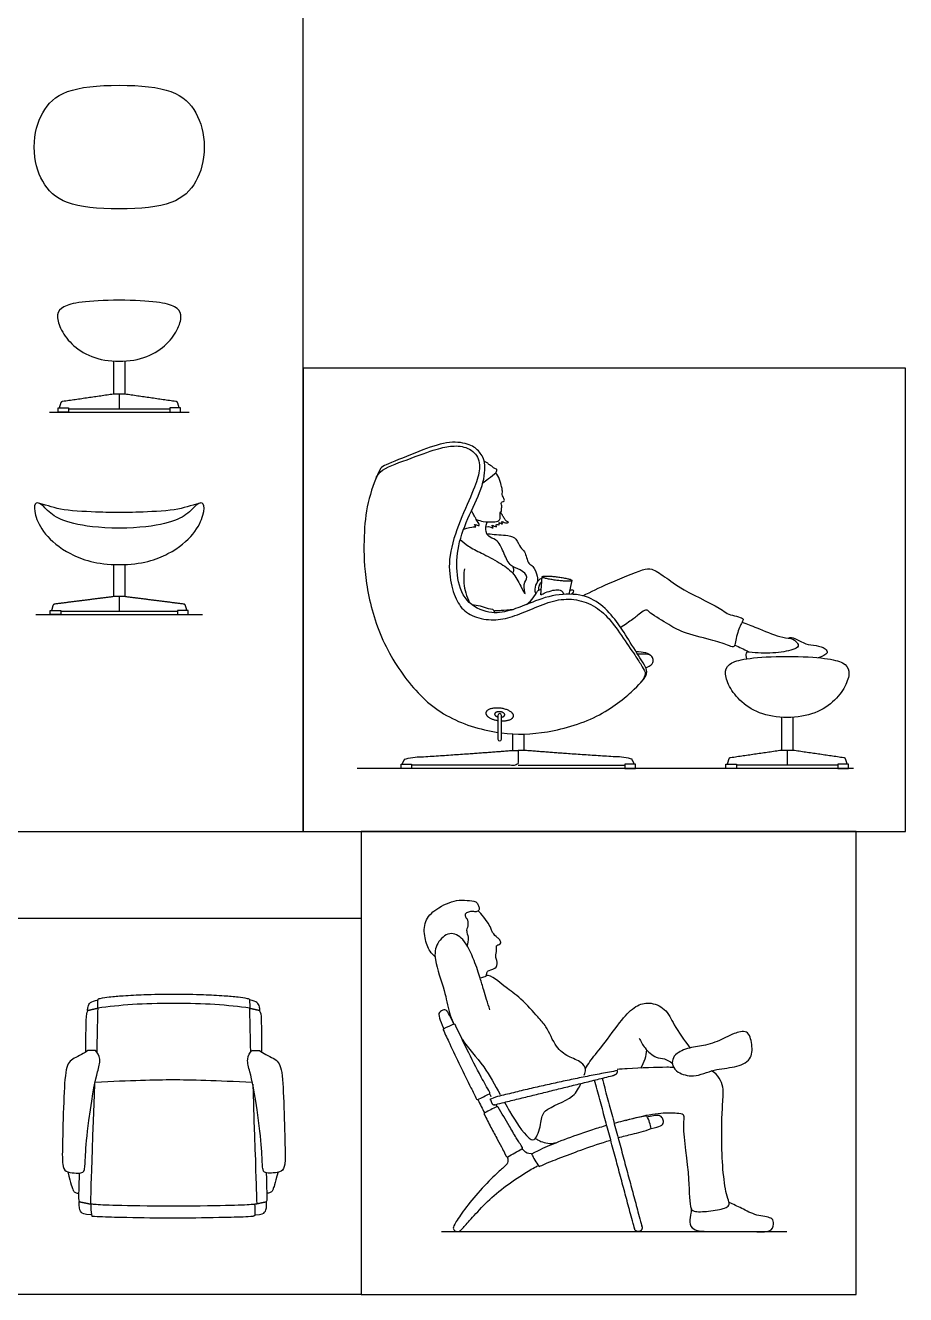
# Model space of a CAD drawing. Header units: millimetres. Extents: x 0.1 to 16.7, y -0.4 to 19.7.
# Drawn here: x 10.728 to 13.623, y 0.088 to 4.264 of the extents above; entities that cross this region are included whole.
import ezdxf

# ---------------------------------------------------------------- set-up
doc = ezdxf.new("R2010")
doc.units = ezdxf.units.MM
for name, color, linetype, true_color in [('AG-DETAIL-DIAGRAM', 7, 'Continuous', 0xccff66), ('AG-DIAGRAM', 7, 'Continuous', 0xfecc66), ('AG-FURNITURE', 7, 'Continuous', 0x66ccff), ('AG-PEOPLE', 7, 'Continuous', 0xfc6666), ('X-VPRT', 6, 'Continuous', 0xff00ff)]:
    doc.layers.add(name, color=color, linetype=linetype, true_color=true_color)

msp = doc.modelspace()

# ---------------------------------------------------------------- linework, layer by layer
at = {"layer": 'AG-DETAIL-DIAGRAM'}
for points, degree in [([(11.2129, 1.0462), (11.1182, 1.0469), (11.0358, 1.0409), (10.9657, 1.0307)], 3), ([(11.2157, 1.0462), (11.2148, 1.0462), (11.2139, 1.0462), (11.2129, 1.0462)], 3), ([(11.2185, 1.0462), (11.2176, 1.0462), (11.2167, 1.0462), (11.2157, 1.0462)], 3), ([(11.4658, 1.0307), (11.3957, 1.0409), (11.3132, 1.0469), (11.2185, 1.0462)], 3), ([(10.9657, 1.0307), (10.964, 0.9586), (10.9624, 0.8864)], 2), ([(11.469, 0.8864), (11.4674, 0.9586), (11.4658, 1.0307)], 2)]:
    msp.add_open_spline(points, degree=degree, dxfattribs=at)
for points, knots in [([(11.2157, 0.379), (11.0392, 0.3805), (10.9834, 0.3823), (10.9554, 0.385), (10.9503, 0.3854), (10.9462, 0.386), (10.943, 0.3865), (10.9428, 0.3968), (10.9433, 0.418), (10.956, 0.7804)], [3.1862403, 3.1862403, 3.1862403, 3.1862403, 3.5542463, 3.5542463, 3.5542463, 3.6205129, 3.6205129, 3.6205129, 3.911522, 3.911522, 3.911522, 3.911522]), ([(11.4755, 0.7804), (11.4881, 0.418), (11.4887, 0.3968), (11.4885, 0.3865), (11.4853, 0.386), (11.4811, 0.3854), (11.4761, 0.385), (11.4481, 0.3823), (11.3923, 0.3805), (11.2157, 0.379)], [2.4609587, 2.4609587, 2.4609587, 2.4609587, 2.7519678, 2.7519678, 2.7519678, 2.8182344, 2.8182344, 2.8182344, 3.1862403, 3.1862403, 3.1862403, 3.1862403])]:
    msp.add_open_spline(points, degree=3, knots=knots, dxfattribs=at)
at = {"layer": 'AG-DIAGRAM'}
for p, q in [((13.4518, 1.8196), (11.8194, 1.8196)), ((12.0961, 0.2956), (13.2319, 0.2956))]:
    msp.add_line(p, q, dxfattribs=at)
for points in [[(10.8069, 2.9915), (11.2661, 2.9915)], [(10.7621, 2.3253), (11.3109, 2.3253)]]:
    msp.add_lwpolyline(points, dxfattribs=at)
at = {"layer": 'AG-FURNITURE'}
for p, q in [((11.0175, 3.1596), (11.0175, 3.0507)), ((11.0554, 3.1596), (11.0554, 3.0507)), ((11.0365, 3.0507), (11.0175, 3.0507)), ((11.0554, 3.0507), (11.0365, 3.0507)), ((11.0365, 3.0507), (11.0365, 3.0018)), ((11.0175, 2.4903), (11.0175, 2.3845)), ((11.0554, 2.4903), (11.0554, 2.3845)), ((11.0365, 2.3845), (11.0175, 2.3845)), ((11.0554, 2.3845), (11.0365, 2.3845)), ((11.0365, 2.3845), (11.0365, 2.3356)), ((10.8098, 2.3392), (10.8445, 2.3392)), ((10.8098, 2.3253), (10.8098, 2.3392)), ((10.8445, 2.3392), (10.8445, 2.3253)), ((11.2285, 2.3392), (11.2285, 2.3253)), ((11.2632, 2.3392), (11.2285, 2.3392)), ((11.2632, 2.3253), (11.2632, 2.3392)), ((10.8445, 2.3253), (10.8098, 2.3253)), ((11.2285, 2.3253), (11.2632, 2.3253)), ((13.2144, 1.9877), (13.2144, 1.8788)), ((13.2522, 1.9877), (13.2522, 1.8788)), ((13.2333, 1.8788), (13.2144, 1.8788)), ((13.2333, 1.8788), (13.2333, 1.8299)), ((13.2522, 1.8788), (13.2333, 1.8788)), ((12.3488, 1.8299), (12.6995, 1.8299))]:
    msp.add_line(p, q, dxfattribs=at)
for points in [[(10.8352, 2.9915), (10.8352, 3.0054), (10.8699, 3.0054), (10.8699, 2.9915)], [(11.2378, 2.9915), (11.2378, 3.0054), (11.2031, 3.0054), (11.2031, 2.9915)], [(11.9633, 1.8196), (11.9633, 1.8334), (11.998, 1.8334), (11.998, 1.8196)], [(12.7342, 1.8196), (12.7342, 1.8334), (12.6995, 1.8334), (12.6995, 1.8196)], [(13.032, 1.8196), (13.032, 1.8334), (13.0667, 1.8334), (13.0667, 1.8196)], [(13.4346, 1.8196), (13.4346, 1.8334), (13.3999, 1.8334), (13.3999, 1.8196)]]:
    msp.add_lwpolyline(points, close=True, dxfattribs=at)
for points in [[(11.2031, 3.0018), (11.0365, 3.0018), (10.8699, 3.0018)], [(11.2285, 2.3356), (11.0365, 2.3356), (10.8445, 2.3356)], [(12.3298, 1.9332), (12.3298, 1.8788)], [(12.3677, 1.9325), (12.3677, 1.8788), (12.3488, 1.8788)], [(13.3999, 1.8299), (13.2333, 1.8299), (13.0667, 1.8299)]]:
    msp.add_lwpolyline(points, dxfattribs=at)
for centre, radius, start, end in [((12.2879, 1.9941), 0.00585, 90, 180), ((12.2879, 1.9941), 0.00585, 0, 90), ((12.2879, 1.9159), 0.00585, 180, 270), ((12.2879, 1.9159), 0.00585, 270, 0), ((12.1048, 0.9606), 0.00293, 113.5901, 203.6807), ((12.1385, 0.9753), 0.00293, 25.7531, 113.5901), ((12.2528, 0.7516), 0.00293, 296.2021, 29.5377), ((12.2144, 0.7327), 0.00293, 206.3797, 296.2021), ((12.2403, 0.6832), 0.00385, 116.9914, 206.9616), ((12.2796, 0.7032), 0.00385, 30.2181, 116.9914), ((12.3123, 0.5456), 0.00385, 201.4865, 299.1593), ((12.359, 0.5716), 0.00385, 299.1593, 35.8705)]:
    msp.add_arc(centre, radius, start, end, dxfattribs=at)
for points, degree, knots in [([(11.0365, 3.6603), (10.9647, 3.6603), (10.8493, 3.6716), (10.7781, 3.745), (10.7571, 3.8174), (10.7571, 3.8635), (10.7571, 3.9097), (10.7781, 3.982), (10.8493, 4.0555), (10.9647, 4.0667), (11.0365, 4.0667)], 3, [4.187295, 4.187295, 4.187295, 4.187295, 4.65255, 5.117805, 5.58306, 5.58306, 5.58306, 6.048315, 6.51357, 6.978825, 6.978825, 6.978825, 6.978825]), ([(11.0365, 4.0667), (11.1082, 4.0667), (11.2236, 4.0555), (11.2949, 3.982), (11.3159, 3.9097), (11.3159, 3.8635), (11.3159, 3.8174), (11.2949, 3.745), (11.2236, 3.6716), (11.1082, 3.6603), (11.0365, 3.6603)], 3, [1.395765, 1.395765, 1.395765, 1.395765, 1.86102, 2.326275, 2.79153, 2.79153, 2.79153, 3.256785, 3.72204, 4.187295, 4.187295, 4.187295, 4.187295]), ([(12.2937, 1.9365), (12.3442, 1.9301), (12.4455, 1.9324), (12.6273, 1.9887), (12.7456, 2.0911), (12.7727, 2.1268), (12.7715, 2.1482), (12.7594, 2.1672), (12.7094, 2.2463), (12.6748, 2.3021), (12.6224, 2.3625), (12.5562, 2.3955), (12.4583, 2.3924), (12.3723, 2.3569), (12.3207, 2.3372), (12.256, 2.3251), (12.1705, 2.3642), (12.1439, 2.4556), (12.1469, 2.55), (12.1873, 2.6554), (12.2372, 2.7524), (12.2424, 2.833), (12.2187, 2.8651), (12.1882, 2.8891), (12.1148, 2.8972), (12.0288, 2.8649), (11.9033, 2.8152), (11.8959, 2.8092), (11.8869, 2.7887), (11.878, 2.7683), (11.8496, 2.6922), (11.8405, 2.5873), (11.8405, 2.4563), (11.8802, 2.2722), (11.9779, 2.1026), (12.1041, 1.9829), (12.2227, 1.9473), (12.282, 1.9381)], 3, [2.344081, 2.344081, 2.344081, 2.344081, 2.645128, 2.975946, 3.306764, 3.637582, 3.9684, 4.299218, 4.630036, 4.960854, 5.291672, 5.62249, 5.953308, 6.284126, 6.614945, 6.945763, 7.276581, 7.607399, 7.938217, 8.269035, 8.599853, 8.930671, 9.261489, 9.592307, 9.923125, 10.253943, 10.584761, 10.91558, 10.91558, 10.91558, 11.246398, 11.577216, 11.908034, 12.238852, 12.56967, 12.900488, 13.231306, 13.231306, 13.231306, 13.231306]), ([(11.9673, 1.8334), (11.9696, 1.8412), (11.9785, 1.8544), (12.1796, 1.8666), (12.3298, 1.8788), (12.3393, 1.8788), (12.3488, 1.8788), (12.3488, 1.8543), (12.3488, 1.8299), (12.1988, 1.8299), (11.998, 1.8299)], 2, [0, 0, 0, 0.083318, 0.083318, 1.072503, 1.072503, 1.134653, 1.134653, 1.295008, 1.295008, 2.279139, 2.279139, 2.279139]), ([(12.7303, 1.8334), (12.728, 1.8412), (12.719, 1.8544), (12.518, 1.8666), (12.3677, 1.8788)], 2, [0, 0, 0, 0.083318, 0.083318, 1.072503, 1.072503, 1.072503]), ([(10.9322, 1.0231), (10.9327, 1.0283), (10.9354, 1.0455), (10.9414, 1.0528), (10.9668, 1.0585)], 3, [3.0172101, 3.0172101, 3.0172101, 3.0172101, 3.148623, 3.6306614, 3.6306614, 3.6306614, 3.6306614]), ([(10.9742, 1.0631), (10.9839, 1.0649), (11.0089, 1.0686), (11.0567, 1.0725), (11.1265, 1.0765), (11.181, 1.077), (11.2157, 1.077)], 3, [-2.3596369, -2.3596369, -2.3596369, -2.3596369, -2.254626, -2.0913666, -1.8508252, -1.5117065, -1.5117065, -1.5117065, -1.5117065]), ([(11.2157, 1.077), (11.2504, 1.077), (11.3049, 1.0765), (11.3748, 1.0725), (11.4225, 1.0686), (11.4476, 1.0649), (11.4573, 1.0631)], 3, [-1.5117065, -1.5117065, -1.5117065, -1.5117065, -1.1725877, -0.9320463, -0.7687869, -0.663776, -0.663776, -0.663776, -0.663776]), ([(11.4993, 1.0231), (11.4988, 1.0283), (11.496, 1.0455), (11.4901, 1.0528), (11.4646, 1.0585)], 3, [3.0172101, 3.0172101, 3.0172101, 3.0172101, 3.148623, 3.6306614, 3.6306614, 3.6306614, 3.6306614]), ([(10.9266, 0.8863), (10.9264, 0.9293), (10.9284, 1.009), (10.929, 1.0154), (10.9344, 1.0238)], 3, [-3.0388461, -3.0388461, -3.0388461, -3.0388461, -2.8060474, -2.5670171, -2.5670171, -2.5670171, -2.5670171]), ([(11.4971, 1.0238), (11.5025, 1.0154), (11.503, 1.009), (11.5051, 0.9293), (11.5048, 0.8863)], 3, [-0.4563958, -0.4563958, -0.4563958, -0.4563958, -0.2173655, 0.0154332, 0.0154332, 0.0154332, 0.0154332]), ([(12.1372, 0.9779), (12.1185, 1.0169), (12.1154, 1.0208), (12.1058, 1.0281), (12.0863, 1.0178), (12.0876, 1.0029), (12.0967, 0.9792), (12.1036, 0.9633)], 3, [3.266108, 3.266108, 3.266108, 3.266108, 3.47249, 3.678871, 3.885253, 4.091634, 4.2727, 4.2727, 4.2727, 4.2727]), ([(12.2554, 0.7531), (12.2458, 0.77), (12.2197, 0.8169), (12.1817, 0.8916), (12.1541, 0.9496), (12.1411, 0.9766)], 3, [2.8011492, 2.8011492, 2.8011492, 2.8011492, 2.9926041, 3.3298673, 3.6249618, 3.6249618, 3.6249618, 3.6249618]), ([(12.1021, 0.9594), (12.1088, 0.9441), (12.1392, 0.8805), (12.1758, 0.8045), (12.2056, 0.7439), (12.2118, 0.7314)], 3, [1.7909938, 1.7909938, 1.7909938, 1.7909938, 1.9558838, 2.4845023, 2.6211639, 2.6211639, 2.6211639, 2.6211639]), ([(10.9332, 0.8916), (10.9416, 0.8916), (10.95, 0.8916), (10.9584, 0.8916), (10.9644, 0.8844), (10.9779, 0.8651), (10.9607, 0.8063), (10.9511, 0.7629), (10.9298, 0.611), (10.9248, 0.5371), (10.9237, 0.4939), (10.9117, 0.4876), (10.8897, 0.4883), (10.8582, 0.4913), (10.8491, 0.5127), (10.8491, 0.5632), (10.8536, 0.7301), (10.8596, 0.8428), (10.882, 0.8659), (10.9231, 0.8816), (10.9332, 0.8916)], 3, [2.238763, 2.238763, 2.238763, 2.238763, 2.321533, 2.321533, 2.321533, 2.525145, 2.728757, 3.135981, 3.135981, 3.339505, 3.543029, 3.746553, 3.950077, 4.153601, 4.357124, 4.560648, 4.764172, 4.967696, 5.17122, 5.374744, 5.374744, 5.374744, 5.374744]), ([(11.4983, 0.8916), (11.4899, 0.8916), (11.4815, 0.8916), (11.473, 0.8916), (11.4671, 0.8844), (11.4535, 0.8651), (11.4708, 0.8063), (11.4804, 0.7629), (11.5017, 0.611), (11.5067, 0.5371), (11.5077, 0.4939), (11.5197, 0.4876), (11.5417, 0.4883), (11.5732, 0.4913), (11.5824, 0.5127), (11.5824, 0.5632), (11.5778, 0.7301), (11.5718, 0.8428), (11.5495, 0.8659), (11.5083, 0.8816), (11.4983, 0.8916)], 3, [2.238763, 2.238763, 2.238763, 2.238763, 2.321533, 2.321533, 2.321533, 2.525145, 2.728757, 3.135981, 3.135981, 3.339505, 3.543029, 3.746553, 3.950077, 4.153601, 4.357124, 4.560648, 4.764172, 4.967696, 5.17122, 5.374744, 5.374744, 5.374744, 5.374744]), ([(11.4744, 0.7863), (11.357, 0.7919), (11.2699, 0.7947), (11.2129, 0.7947), (11.1569, 0.7947), (11.0716, 0.792), (10.9571, 0.7866)], 3, [0.73467, 0.73467, 0.73467, 0.73467, 1.59312, 1.59312, 1.59312, 2.437906, 2.437906, 2.437906, 2.437906]), ([(12.2369, 0.6814), (12.2442, 0.6671), (12.2586, 0.6392), (12.2788, 0.6012), (12.295, 0.572), (12.3034, 0.556), (12.3087, 0.5442)], 3, [0.8212965, 0.8212965, 0.8212965, 0.8212965, 0.9867836, 1.143898, 1.2629335, 1.329641, 1.329641, 1.329641, 1.329641]), ([(12.3621, 0.5739), (12.3529, 0.5872), (12.3395, 0.6087), (12.3147, 0.651), (12.2949, 0.6846), (12.283, 0.7051)], 3, [1.5630954, 1.5630954, 1.5630954, 1.5630954, 1.6654386, 1.8226614, 2.0660894, 2.0660894, 2.0660894, 2.0660894]), ([(12.6772, 0.6041), (12.6936, 0.6089), (12.7276, 0.618), (12.7622, 0.6247), (12.7861, 0.6346), (12.7829, 0.6476), (12.7797, 0.6607), (12.7715, 0.6769), (12.7699, 0.6766), (12.7528, 0.673), (12.7169, 0.6653), (12.683, 0.6567), (12.6645, 0.6516)], 3, [2.4142621, 2.4142621, 2.4142621, 2.4142621, 2.5819359, 2.7929935, 2.7929935, 2.7929935, 2.9468388, 2.9468388, 2.9468388, 2.9627523, 3.1190686, 3.3077396, 3.3077396, 3.3077396, 3.3077396]), ([(12.7861, 0.6345), (12.7999, 0.6379), (12.8221, 0.6452), (12.8264, 0.6523), (12.8264, 0.6656), (12.817, 0.6779), (12.801, 0.6782), (12.7855, 0.6754), (12.7766, 0.6736)], 3, [9.23849, 9.23849, 9.23849, 9.23849, 9.414238, 9.618896, 9.823553, 10.02821, 10.232868, 10.378988, 10.378988, 10.378988, 10.378988]), ([(12.64, 0.6449), (12.6243, 0.6404), (12.591, 0.6305), (12.528, 0.6088), (12.4672, 0.5858), (12.4197, 0.5652), (12.3929, 0.5506), (12.3993, 0.5376), (12.4057, 0.5246), (12.4179, 0.5097), (12.4235, 0.5124), (12.448, 0.5237), (12.4969, 0.5422), (12.5674, 0.5696), (12.6196, 0.5866), (12.6529, 0.5969)], 3, [0.465799, 0.465799, 0.465799, 0.465799, 0.627711, 0.810982, 1.12793, 1.351664, 1.351664, 1.351664, 1.51756, 1.51756, 1.51756, 1.579625, 1.785482, 2.036419, 2.330917, 2.330917, 2.330917, 2.330917]), ([(12.3923, 0.5518), (12.3789, 0.552), (12.3734, 0.5551), (12.3652, 0.565), (12.362, 0.5692)], 3, [2.1770679, 2.1770679, 2.1770679, 2.1770679, 2.4379105, 2.5213726, 2.5213726, 2.5213726, 2.5213726]), ([(12.3126, 0.5417), (12.3154, 0.5327), (12.3157, 0.5217), (12.3042, 0.5095), (12.278, 0.488), (12.2132, 0.4217), (12.165, 0.3607), (12.1359, 0.3142), (12.134, 0.3044), (12.1422, 0.2952), (12.1551, 0.2952), (12.163, 0.3032), (12.1898, 0.3331), (12.2396, 0.3885), (12.2991, 0.4405), (12.3694, 0.4884), (12.398, 0.5048), (12.4121, 0.5117)], 3, [5.318186, 5.318186, 5.318186, 5.318186, 5.52304, 5.727894, 5.932748, 6.137602, 6.342456, 6.54731, 6.752165, 6.957019, 7.161873, 7.366727, 7.571581, 7.776435, 7.981289, 8.186143, 8.343139, 8.343139, 8.343139, 8.343139]), ([(10.8671, 0.492), (10.8783, 0.45), (10.8841, 0.432), (10.8893, 0.4245), (10.8965, 0.4225), (10.9029, 0.4223)], 3, [0, 0, 0, 0, 0.0959842, 0.1919685, 0.2781436, 0.2781436, 0.2781436, 0.2781436]), ([(11.5588, 0.492), (11.5476, 0.45), (11.5417, 0.432), (11.5365, 0.4245), (11.5293, 0.4225), (11.523, 0.4223)], 3, [0, 0, 0, 0, 0.0959842, 0.1919685, 0.2781436, 0.2781436, 0.2781436, 0.2781436]), ([(10.9427, 0.3504), (10.9196, 0.3527), (10.909, 0.359), (10.905, 0.3699), (10.9048, 0.3896), (10.9048, 0.3944)], 3, [0.580278, 0.580278, 0.580278, 0.580278, 1.049541, 1.574312, 1.690497, 1.690497, 1.690497, 1.690497]), ([(10.943, 0.3865), (10.9426, 0.3752), (10.9425, 0.3632), (10.9459, 0.347), (10.9459, 0.347), (10.9576, 0.3459), (10.9963, 0.344), (11.0853, 0.3426), (11.1626, 0.3409), (11.2129, 0.3409), (11.2633, 0.3409), (11.3406, 0.3426), (11.4296, 0.344), (11.4683, 0.3459), (11.4799, 0.347), (11.4831, 0.3504), (11.4834, 0.3632), (11.4833, 0.3752), (11.4829, 0.3865)], 3, [0, 0, 0, 0, 0.135942, 0.135942, 0.135942, 0.136024, 0.251201, 0.516812, 1.012208, 1.012208, 1.012208, 1.507605, 1.773215, 1.888392, 1.905337, 1.905337, 1.905337, 2.024416, 2.024416, 2.024416, 2.024416]), ([(11.4831, 0.3504), (11.5063, 0.3527), (11.5169, 0.359), (11.5209, 0.3699), (11.5211, 0.3896), (11.5211, 0.3944)], 3, [0.580278, 0.580278, 0.580278, 0.580278, 1.049541, 1.574312, 1.690497, 1.690497, 1.690497, 1.690497])]:
    msp.add_open_spline(points, degree=degree, knots=knots, dxfattribs=at)
for points, degree in [([(11.0365, 3.3598), (10.9858, 3.3598), (10.9024, 3.3543), (10.8489, 3.3401), (10.8285, 3.3145), (10.8396, 3.2686), (10.8762, 3.2148), (10.9412, 3.1698), (11.0034, 3.159), (11.0365, 3.159)], 3), ([(11.0365, 3.159), (11.0695, 3.159), (11.1317, 3.1698), (11.1968, 3.2148), (11.2334, 3.2686), (11.2444, 3.3145), (11.224, 3.3401), (11.1706, 3.3543), (11.0872, 3.3598), (11.0365, 3.3598)], 3), ([(11.0175, 3.0507), (10.9339, 3.0385), (10.8504, 3.0264)], 2), ([(11.2226, 3.0264), (11.139, 3.0385), (11.0554, 3.0507)], 2), ([(10.8437, 3.0209), (10.8414, 3.0131), (10.8391, 3.0054)], 2), ([(11.2338, 3.0054), (11.2316, 3.0131), (11.2293, 3.0209)], 2), ([(11.882, 2.777), (11.8955, 2.8032), (11.95, 2.8225), (12.0714, 2.8686), (12.1189, 2.8799), (12.171, 2.8821), (12.2189, 2.8526), (12.2244, 2.7986), (12.2061, 2.7437), (12.1559, 2.6338), (12.1166, 2.5161), (12.1257, 2.4244), (12.1489, 2.3597), (12.1861, 2.3228), (12.2519, 2.3045), (12.314, 2.3122), (12.3776, 2.3365), (12.4483, 2.3684), (12.5152, 2.3808), (12.582, 2.3656), (12.6378, 2.3272), (12.6806, 2.2685), (12.7324, 2.1923), (12.7541, 2.159), (12.7665, 2.1361), (12.7683, 2.1292), (12.755, 2.1054)], 3), ([(11.0365, 2.61), (10.9683, 2.61), (10.8745, 2.6241), (10.8118, 2.6528), (10.7794, 2.6935), (10.7558, 2.6956), (10.7566, 2.6575), (10.7857, 2.5907), (10.8655, 2.5231), (10.9622, 2.4899), (11.0365, 2.4899)], 3), ([(11.0365, 2.6615), (11.0183, 2.6615), (10.9884, 2.6615), (10.8389, 2.6674), (10.8047, 2.6836), (10.7707, 2.6925)], 3), ([(11.0365, 2.4899), (11.1108, 2.4899), (11.2075, 2.5231), (11.2872, 2.5907), (11.3164, 2.6575), (11.3171, 2.6956), (11.2936, 2.6935), (11.2611, 2.6528), (11.1984, 2.6241), (11.1047, 2.61), (11.0365, 2.61)], 3), ([(11.3023, 2.6925), (11.2682, 2.6836), (11.234, 2.6674), (11.0845, 2.6615), (11.0547, 2.6615), (11.0365, 2.6615)], 3), ([(11.0175, 2.3845), (10.9212, 2.3723), (10.825, 2.3602)], 2), ([(11.248, 2.3602), (11.1517, 2.3723), (11.0554, 2.3845)], 2), ([(10.8183, 2.3547), (10.816, 2.3469), (10.8137, 2.3392)], 2), ([(11.2592, 2.3392), (11.257, 2.3469), (11.2547, 2.3547)], 2), ([(12.7362, 2.204), (12.7593, 2.204), (12.7775, 2.2), (12.7883, 2.1874)], 3), ([(12.7686, 2.1506), (12.7854, 2.1574), (12.7934, 2.1676), (12.7934, 2.1818), (12.7834, 2.1946), (12.766, 2.1957), (12.7414, 2.1957)], 3), ([(13.2333, 1.9871), (13.2002, 1.9871), (13.138, 1.9979), (13.073, 2.0428), (13.0364, 2.0967), (13.0254, 2.1426), (13.0458, 2.1682), (13.0992, 2.1824), (13.1826, 2.1879), (13.2333, 2.1879)], 3), ([(13.2333, 2.1879), (13.284, 2.1879), (13.3674, 2.1824), (13.4209, 2.1682), (13.4412, 2.1426), (13.4302, 2.0967), (13.3936, 2.0428), (13.3286, 1.9979), (13.2664, 1.9871), (13.2333, 1.9871)], 3), ([(12.282, 1.9941), (12.282, 1.955), (12.282, 1.9159)], 2), ([(12.2937, 1.9159), (12.2937, 1.955), (12.2937, 1.9941)], 2), ([(13.0405, 1.849), (13.0382, 1.8412), (13.036, 1.8334)], 2), ([(13.2144, 1.8788), (13.1308, 1.8666), (13.0472, 1.8544)], 2), ([(13.4194, 1.8544), (13.3358, 1.8666), (13.2522, 1.8788)], 2), ([(13.4306, 1.8334), (13.4284, 1.8412), (13.4261, 1.849)], 2), ([(10.9657, 1.0307), (10.9658, 1.0507), (10.9666, 1.0602), (10.968, 1.0617), (10.9742, 1.0631)], 3), ([(11.4573, 1.0631), (11.4635, 1.0617), (11.4648, 1.0602), (11.4657, 1.0507), (11.4658, 1.0307)], 3), ([(10.9344, 1.0238), (10.95, 1.0273), (10.9657, 1.0307)], 2), ([(11.4658, 1.0307), (11.4814, 1.0273), (11.4971, 1.0238)], 2), ([(12.1373, 0.978), (12.126, 0.9731), (12.1148, 0.9682), (12.1036, 0.9633)], 3), ([(12.658, 0.8085), (12.6773, 0.8133), (12.675, 0.8253)], 2), ([(12.2157, 0.7301), (12.2285, 0.7364), (12.2413, 0.7427), (12.2541, 0.749)], 3), ([(12.2157, 0.7301), (12.224, 0.7135), (12.2301, 0.7013), (12.2378, 0.6861)], 3), ([(12.2597, 0.7396), (12.258, 0.7426), (12.2562, 0.7457), (12.2543, 0.7491)], 3), ([(12.2786, 0.7069), (12.2774, 0.7089), (12.2763, 0.7109), (12.2745, 0.7139)], 3), ([(12.2779, 0.7066), (12.2648, 0.7), (12.2517, 0.6933), (12.2386, 0.6866)], 3), ([(12.3142, 0.5422), (12.3298, 0.5509), (12.3453, 0.5596), (12.3609, 0.5683)], 3), ([(10.9045, 0.4882), (10.9038, 0.4396), (10.9022, 0.4091), (10.9021, 0.4023), (10.9048, 0.3944)], 3), ([(11.5211, 0.3944), (11.5237, 0.4023), (11.5237, 0.4091), (11.5221, 0.4396), (11.5213, 0.4882)], 3), ([(10.9048, 0.3944), (10.9256, 0.3895), (10.943, 0.3865)], 2), ([(11.4829, 0.3865), (11.5003, 0.3895), (11.5211, 0.3944)], 2)]:
    msp.add_open_spline(points, degree=degree, dxfattribs=at)
for points, weights in [([(10.8504, 3.0264), (10.8451, 3.026), (10.8437, 3.0209)], [1, 0.823215911085, 1]), ([(11.2293, 3.0209), (11.2278, 3.026), (11.2226, 3.0264)], [1, 0.823215911086, 1]), ([(10.825, 2.3602), (10.8197, 2.3598), (10.8183, 2.3547)], [1, 0.823215911085, 1]), ([(11.2547, 2.3547), (11.2532, 2.3598), (11.248, 2.3602)], [1, 0.823215911085, 1]), ([(13.0472, 1.8544), (13.0419, 1.854), (13.0405, 1.849)], [1, 0.823215911085, 1]), ([(13.4261, 1.849), (13.4247, 1.854), (13.4194, 1.8544)], [1, 0.823215911086, 1])]:
    msp.add_rational_spline(points, weights, degree=2, dxfattribs=at)
for points, weights, knots in [([(12.2937, 1.9758), (12.3358, 1.9744), (12.3331, 1.9941), (12.3301, 2.0151), (12.2848, 2.018), (12.2394, 2.021), (12.2424, 2), (12.2448, 1.9826), (12.282, 1.9769)], [0.973847721536, 0.720825485097, 1, 0.707106781187, 1, 0.707106781187, 1, 0.745264584826, 0.933626705381], [0.2180791, 0.2180791, 0.2180791, 0.319633, 0.319633, 0.4261774, 0.4261774, 0.5327217, 0.5327217, 0.6253856, 0.6253856, 0.6253856]), ([(12.2937, 1.9882), (12.3048, 1.9898), (12.3043, 1.9963), (12.3037, 2.0053), (12.2871, 2.0061), (12.2705, 2.0068), (12.2712, 1.9977), (12.2716, 1.9917), (12.282, 1.9889)], [0.89941042486, 0.771604582269, 1, 0.707106781187, 1, 0.707106781187, 1, 0.782780534047, 0.887755597418], [0.2365508, 0.2365508, 0.2365508, 0.319633, 0.319633, 0.4261774, 0.4261774, 0.5327217, 0.5327217, 0.6117386, 0.6117386, 0.6117386]), ([(12.675, 0.8253), (12.4642, 0.787), (12.2567, 0.7337), (12.2588, 0.7249), (12.2636, 0.7144), (12.2695, 0.7127), (12.4627, 0.7603), (12.658, 0.8085)], [1, 1, 1, 1, 0.922471341118, 1, 1, 1], [2.911308, 2.911308, 2.911308, 4.319189, 4.319189, 4.379719, 4.40743, 4.40743, 5.737486, 5.737486, 5.737486]), ([(12.6245, 0.8003), (12.6919, 0.5496), (12.7558, 0.3117), (12.7591, 0.2994), (12.7469, 0.2961), (12.7346, 0.2928), (12.7313, 0.3051), (12.6673, 0.5432), (12.5999, 0.7942)], [1, 1, 1, 0.707106781187, 1, 0.707106781187, 1, 1, 1], [0.002518, 0.002518, 0.002518, 1.705733, 1.705733, 1.771183, 1.771183, 1.836633, 1.836633, 3.541569, 3.541569, 3.541569])]:
    msp.add_rational_spline(points, weights, degree=2, knots=knots, dxfattribs=at)
at = {"layer": 'AG-PEOPLE'}
for p, q in [((12.4231, 2.3904), (12.4274, 2.4499)), ((12.5255, 2.4376), (12.5147, 2.3926))]:
    msp.add_line(p, q, dxfattribs=at)
for points, knots in [([(12.2324, 2.759), (12.2387, 2.7634), (12.2497, 2.7716), (12.2751, 2.7915), (12.2774, 2.7962), (12.2793, 2.8016), (12.277, 2.805), (12.2708, 2.8046), (12.2639, 2.8125), (12.2596, 2.8146), (12.2497, 2.821), (12.2477, 2.8256), (12.2405, 2.828), (12.237, 2.828)], [0, 0, 0, 0, 0.276079, 0.592809, 0.72378, 0.852862, 0.955372, 1.091231, 1.2698, 1.403924, 1.593442, 1.723233, 1.907306, 1.907306, 1.907306, 1.907306]), ([(12.2112, 2.6382), (12.2185, 2.6355), (12.2335, 2.6309), (12.2655, 2.63), (12.2864, 2.6327), (12.2913, 2.6445), (12.2868, 2.6604), (12.2957, 2.6652), (12.2922, 2.6732), (12.2957, 2.6791), (12.294, 2.6867), (12.2916, 2.696), (12.3001, 2.6968), (12.3049, 2.7022), (12.2989, 2.713), (12.2942, 2.7199), (12.2974, 2.7286), (12.2955, 2.7405), (12.2938, 2.747), (12.2889, 2.77), (12.2798, 2.7862), (12.2747, 2.7923)], [0, 0, 0, 0, 0.286258, 0.622968, 0.882249, 1.075591, 1.30359, 1.465622, 1.6231, 1.770535, 1.93724, 2.101273, 2.253783, 2.395973, 2.595323, 2.762853, 2.936992, 3.136871, 3.29151, 3.580324, 3.857156, 3.857156, 3.857156, 3.857156]), ([(12.1696, 2.6069), (12.2006, 2.6171), (12.2148, 2.61), (12.201, 2.6247), (12.2143, 2.6188), (12.2203, 2.6176), (12.2212, 2.6231), (12.216, 2.6282), (12.209, 2.643), (12.203, 2.6518), (12.1976, 2.6623), (12.195, 2.6674)], [0, 0, 0, 0, 0.319005, 0.549789, 0.794472, 0.998393, 1.157279, 1.37899, 1.711986, 1.993184, 2.339602, 2.339602, 2.339602, 2.339602]), ([(12.2474, 2.6308), (12.2449, 2.6272), (12.2403, 2.6196), (12.2411, 2.5992), (12.2443, 2.5931), (12.246, 2.5901)], [0, 0, 0, 0, 0.2078551, 0.4596616, 0.643358, 0.643358, 0.643358, 0.643358]), ([(12.2412, 2.6146), (12.2543, 2.618), (12.2724, 2.6031), (12.257, 2.6262), (12.2822, 2.6082), (12.2718, 2.6257), (12.2913, 2.6175), (12.2814, 2.6333), (12.3013, 2.6183), (12.2915, 2.636), (12.3061, 2.6248), (12.3215, 2.6295), (12.3082, 2.6322), (12.3034, 2.6419), (12.2966, 2.6517), (12.2933, 2.6592), (12.2918, 2.663)], [0, 0, 0, 0, 0.265466, 0.445712, 0.676859, 0.838277, 1.03409, 1.188433, 1.393986, 1.558027, 1.766697, 1.965067, 2.133456, 2.337761, 2.548422, 2.762454, 2.762454, 2.762454, 2.762454]), ([(12.1583, 2.5725), (12.1666, 2.5647), (12.1845, 2.5491), (12.2291, 2.5273), (12.2865, 2.4975), (12.3331, 2.4656), (12.3539, 2.4242), (12.3776, 2.3796), (12.3609, 2.4289), (12.3869, 2.4484), (12.3545, 2.4768), (12.3216, 2.4827), (12.3023, 2.5254), (12.2835, 2.5708), (12.2576, 2.5772), (12.241, 2.5936), (12.2604, 2.5893), (12.315, 2.5876), (12.3436, 2.5776), (12.3546, 2.5443), (12.3725, 2.5357), (12.3795, 2.4904), (12.3994, 2.4879), (12.4132, 2.4508), (12.4127, 2.4397), (12.4123, 2.4338)], [0, 0, 0, 0, 0.33443, 0.73636, 1.201841, 1.626363, 2.039347, 2.341223, 2.65653, 2.948037, 3.276243, 3.60451, 3.987196, 4.381746, 4.677094, 4.898089, 5.088122, 5.523045, 5.834982, 6.151029, 6.404048, 6.765854, 7.00331, 7.345344, 7.586519, 7.586519, 7.586519, 7.586519]), ([(12.1716, 2.4761), (12.1692, 2.4604), (12.1689, 2.4284), (12.1749, 2.3972), (12.1832, 2.3749), (12.1884, 2.3646)], [0, 0, 0, 0, 0.395297, 0.719799, 1.056855, 1.056855, 1.056855, 1.056855]), ([(12.3299, 2.4626), (12.3323, 2.4653), (12.3364, 2.4723), (12.3331, 2.4805), (12.3308, 2.4837)], [0, 0, 0, 0, 0.1890859, 0.3860112, 0.3860112, 0.3860112, 0.3860112]), ([(12.5614, 2.3872), (12.5889, 2.4013), (12.6395, 2.426), (12.7559, 2.4745), (12.7879, 2.479), (12.8353, 2.4477), (12.8876, 2.4065), (13.024, 2.3427), (13.0357, 2.3253), (13.0916, 2.316), (13.0862, 2.3017), (13.0677, 2.2682), (13.0621, 2.2234), (13.0558, 2.2176), (13.034, 2.2273), (12.9789, 2.2446), (12.8897, 2.2641), (12.8412, 2.2944), (12.7793, 2.3317), (12.7721, 2.3434), (12.7535, 2.3342), (12.7382, 2.3196), (12.7242, 2.3092), (12.6989, 2.2914), (12.6857, 2.2833)], [0, 0, 0, 0, 0.551699, 1.182808, 1.498322, 1.898635, 2.400136, 3.081985, 3.371021, 3.764285, 3.9338, 4.298577, 4.680858, 4.814953, 5.067307, 5.512257, 6.073567, 6.529465, 7.002874, 7.188853, 7.428157, 7.69274, 7.934591, 8.325387, 8.325387, 8.325387, 8.325387]), ([(12.407, 2.3941), (12.4053, 2.3989), (12.4023, 2.409), (12.4109, 2.4342), (12.4179, 2.4417), (12.4271, 2.4456)], [0, 0, 0, 0, 0.2701927, 0.6209454, 0.8686393, 0.8686393, 0.8686393, 0.8686393]), ([(12.4164, 2.406), (12.4163, 2.4177), (12.4188, 2.4255), (12.4233, 2.4323), (12.4253, 2.433), (12.4262, 2.4333)], [0, 0, 0, 0, 0.2706168, 0.4870889, 0.61754, 0.61754, 0.61754, 0.61754]), ([(12.376, 2.3587), (12.3824, 2.3634), (12.3941, 2.3729), (12.4093, 2.3977), (12.4136, 2.4055), (12.421, 2.408), (12.4244, 2.4083)], [0, 0, 0, 0, 0.2797352, 0.5831203, 0.7533978, 0.9322502, 0.9322502, 0.9322502, 0.9322502]), ([(12.4231, 2.3904), (12.4281, 2.3931), (12.439, 2.3982), (12.4628, 2.4065), (12.4818, 2.4075), (12.4945, 2.4046), (12.4983, 2.3921)], [0.021188, 0.021188, 0.021188, 0.021188, 0.312898, 0.685599, 1.014447, 1.311606, 1.311606, 1.311606, 1.311606]), ([(12.5173, 2.4034), (12.5196, 2.4058), (12.5269, 2.4093), (12.5317, 2.4034), (12.5273, 2.3958), (12.5244, 2.3935), (12.5228, 2.3924)], [0, 0, 0, 0, 0.1833121, 0.314566, 0.4749739, 0.6122262, 0.6122262, 0.6122262, 0.6122262]), ([(12.1969, 2.3576), (12.206, 2.3572), (12.2251, 2.3557), (12.2467, 2.3441), (12.2703, 2.3445), (12.2706, 2.3318)], [0, 0, 0, 0, 0.390979, 0.78034, 1.130288, 1.130288, 1.130288, 1.130288]), ([(12.2708, 2.3386), (12.2781, 2.339), (12.2927, 2.3398), (12.3191, 2.3416), (12.3324, 2.3426)], [0, 0, 0, 0, 0.26851, 0.6296787, 0.6296787, 0.6296787, 0.6296787]), ([(13.0851, 2.3007), (13.1012, 2.2943), (13.1317, 2.283), (13.2084, 2.2507), (13.2332, 2.2483), (13.2456, 2.2468)], [0, 0, 0, 0, 0.411694, 0.925503, 1.277133, 1.277133, 1.277133, 1.277133]), ([(13.0606, 2.2247), (13.0747, 2.2196), (13.1017, 2.2064), (13.1061, 2.2036), (13.1083, 2.2023)], [0, 0, 0, 0, 0.3839556, 0.5439188, 0.5439188, 0.5439188, 0.5439188]), ([(13.2456, 2.2468), (13.2535, 2.2448), (13.2666, 2.2344), (13.2721, 2.2202), (13.2492, 2.2065), (13.1841, 2.197), (13.1342, 2.1985), (13.1083, 2.2023)], [0, 0, 0, 0, 0.282709, 0.477142, 0.738931, 1.203955, 1.710787, 1.710787, 1.710787, 1.710787]), ([(13.2377, 2.2478), (13.2428, 2.2527), (13.2618, 2.2473), (13.2937, 2.2263), (13.3274, 2.2247), (13.3591, 2.217), (13.3704, 2.1961), (13.3487, 2.188), (13.3348, 2.1836)], [0, 0, 0, 0, 0.267605, 0.651644, 1.009998, 1.352624, 1.588643, 1.940919, 1.940919, 1.940919, 1.940919]), ([(13.1034, 2.2052), (13.0988, 2.2013), (13.0961, 2.1921), (13.0992, 2.1829), (13.1009, 2.18)], [0, 0, 0, 0, 0.2423905, 0.3838494, 0.3838494, 0.3838494, 0.3838494]), ([(12.0752, 1.1994), (12.069, 1.205), (12.0565, 1.2174), (12.039, 1.2626), (12.0382, 1.3186), (12.0775, 1.3597), (12.1443, 1.3891), (12.1785, 1.3846), (12.2106, 1.384), (12.2181, 1.3682), (12.2218, 1.3557), (12.2135, 1.3461), (12.1985, 1.35), (12.1858, 1.3478), (12.1716, 1.3416), (12.1764, 1.3282), (12.1834, 1.3221), (12.1835, 1.295), (12.1771, 1.2883), (12.1834, 1.2694), (12.186, 1.2541), (12.1807, 1.2366)], [0, 0, 0, 0, 0.303659, 0.720895, 1.162464, 1.611186, 2.121565, 2.483039, 2.807848, 3.045189, 3.257174, 3.447838, 3.676774, 3.90239, 4.119269, 4.319752, 4.509932, 4.812577, 4.99044, 5.251164, 5.53469, 5.53469, 5.53469, 5.53469]), ([(12.2443, 1.1367), (12.2442, 1.1403), (12.2453, 1.1475), (12.2485, 1.1534), (12.2607, 1.1577), (12.2802, 1.1613), (12.2795, 1.1883), (12.2727, 1.2006), (12.2795, 1.2216), (12.2744, 1.2371), (12.2863, 1.2401), (12.2934, 1.2447), (12.2888, 1.2566), (12.2801, 1.262), (12.2628, 1.2792), (12.2589, 1.2949), (12.2476, 1.3152), (12.2262, 1.3423), (12.2201, 1.348), (12.2171, 1.3509)], [0, 0, 0, 0, 0.187508, 0.367566, 0.367566, 0.666418, 0.932184, 1.147437, 1.411159, 1.622159, 1.801581, 1.955118, 2.137645, 2.327115, 2.603682, 2.832831, 3.111024, 3.44568, 3.648442, 3.648442, 3.648442, 3.648442]), ([(12.2552, 1.0257), (12.2485, 1.0471), (12.2352, 1.0901), (12.2239, 1.1302), (12.2043, 1.1882), (12.1735, 1.2592), (12.1225, 1.2866), (12.0775, 1.2444), (12.0699, 1.1877), (12.1095, 1.0877), (12.1167, 1.0307), (12.1299, 0.9942), (12.1345, 0.9834)], [0, 0, 0, 0, 0.469237, 0.839368, 1.286753, 1.792732, 2.185684, 2.591909, 3.017283, 3.602903, 4.101331, 4.309568, 4.309568, 4.309568, 4.309568]), ([(12.5656, 0.8105), (12.5685, 0.8172), (12.574, 0.8315), (12.5555, 0.8567), (12.5123, 0.8698), (12.4694, 0.9031), (12.4439, 0.9705), (12.4133, 1.0003), (12.3601, 1.063), (12.3085, 1.098), (12.2843, 1.1195), (12.2506, 1.143), (12.239, 1.1324), (12.2286, 1.1309), (12.2236, 1.1299)], [8.918803, 8.918803, 8.918803, 8.918803, 9.131415, 9.431311, 9.877316, 10.315096, 10.869892, 11.258353, 11.772422, 12.224182, 12.56147, 12.904333, 13.107948, 13.331991, 13.331991, 13.331991, 13.331991]), ([(12.5699, 0.8321), (12.5746, 0.84), (12.5847, 0.8572), (12.6289, 0.9095), (12.6871, 0.9916), (12.7318, 1.0392), (12.7801, 1.0533), (12.8361, 1.0304), (12.8626, 0.9689), (12.8946, 0.9268), (12.9133, 0.9002)], [0, 0, 0, 0, 0.3005, 0.770878, 1.35659, 1.815095, 2.201609, 2.622823, 3.094897, 3.741127, 3.741127, 3.741127, 3.741127]), ([(12.1642, 0.9285), (12.1848, 0.898), (12.2313, 0.8511), (12.2725, 0.778), (12.2897, 0.7467)], [4.665173, 4.665173, 4.665173, 4.665173, 5.288685, 5.778382, 5.778382, 5.778382, 5.778382]), ([(12.7468, 0.9324), (12.7515, 0.9207), (12.7634, 0.8992), (12.8004, 0.8653), (12.8304, 0.867), (12.8478, 0.8554), (12.8555, 0.8495)], [0, 0, 0, 0, 0.352475, 0.74507, 1.050423, 1.360221, 1.360221, 1.360221, 1.360221]), ([(12.8751, 0.8204), (12.8568, 0.832), (12.8506, 0.8581), (12.8694, 0.8847), (12.9194, 0.9049), (12.9715, 0.9062), (13.031, 0.9342), (13.0563, 0.947), (13.106, 0.9631), (13.1192, 0.9098), (13.1181, 0.8583), (13.0585, 0.8337), (12.9934, 0.832), (12.929, 0.8005), (12.8874, 0.8126), (12.8751, 0.8204)], [0, 0, 0, 0, 0.585843, 0.906628, 1.322991, 1.754542, 2.21508, 2.542602, 2.911641, 3.299591, 3.70103, 4.136086, 4.616625, 5.096809, 5.48998, 5.48998, 5.48998, 5.48998]), ([(12.7515, 0.8336), (12.7576, 0.8432), (12.7672, 0.864), (12.7708, 0.8835), (12.7717, 0.8932)], [0, 0, 0, 0, 0.3340708, 0.6447401, 0.6447401, 0.6447401, 0.6447401]), ([(12.8599, 0.8358), (12.8528, 0.836), (12.816, 0.8369), (12.7415, 0.8333), (12.685, 0.8299), (12.6741, 0.8292)], [10.1231555, 10.1231555, 10.1231555, 10.1231555, 10.2866184, 10.9397295, 11.0971778, 11.0971778, 11.0971778, 11.0971778]), ([(12.7031, 0.6616), (12.7146, 0.6648), (12.7585, 0.6767), (12.8147, 0.6879), (12.8678, 0.6861), (12.8982, 0.6841), (12.8855, 0.6348), (12.9146, 0.4733), (12.91, 0.3708), (12.9325, 0.3595), (12.9824, 0.3626), (13.0314, 0.3716), (13.0463, 0.3854), (13.035, 0.4066), (13.0221, 0.4823), (13.0173, 0.5768), (13.0188, 0.7139), (13.0272, 0.7694), (13.0073, 0.8118), (12.9848, 0.8243)], [2.070339, 2.070339, 2.070339, 2.070339, 2.250572, 2.772142, 3.188553, 3.452795, 3.805436, 4.567418, 5.139501, 5.377319, 5.784554, 6.195385, 6.417531, 6.687241, 7.181038, 7.763877, 8.430942, 8.864028, 9.314858, 9.314858, 9.314858, 9.314858]), ([(12.3038, 0.7211), (12.3093, 0.7111), (12.3366, 0.662), (12.3616, 0.6251), (12.3941, 0.5941), (12.41, 0.5999), (12.4256, 0.6565), (12.4277, 0.7018), (12.5288, 0.7277), (12.5488, 0.7691), (12.5543, 0.7829)], [5.913291, 5.913291, 5.913291, 5.913291, 6.075157, 6.726275, 6.726275, 6.985993, 7.403679, 7.768819, 8.347136, 8.673789, 8.673789, 8.673789, 8.673789]), ([(12.4046, 0.6032), (12.4081, 0.6006), (12.4159, 0.5954), (12.4457, 0.5824), (12.4716, 0.5877), (12.478, 0.5895)], [0, 0, 0, 0, 0.2057894, 0.590386, 0.7114823, 0.7114823, 0.7114823, 0.7114823]), ([(12.9182, 0.3707), (12.9178, 0.366), (12.9177, 0.3565), (12.9096, 0.3258), (12.9241, 0.2968), (12.9937, 0.2955), (13.118, 0.2976), (13.1845, 0.292), (13.1907, 0.3269), (13.1808, 0.3442), (13.1303, 0.3468), (13.0844, 0.3728), (13.0561, 0.3851), (13.0424, 0.3919)], [0, 0, 0, 0, 0.215441, 0.530744, 0.81978, 1.278037, 1.941621, 2.376089, 2.664207, 2.894954, 3.28693, 3.709699, 4.097937, 4.097937, 4.097937, 4.097937])]:
    msp.add_open_spline(points, degree=3, knots=knots, dxfattribs=at)
msp.add_rational_spline([(12.5252, 2.4386), (12.519, 2.4452), (12.4703, 2.4504), (12.4216, 2.4557), (12.4278, 2.4491), (12.434, 2.4425), (12.4827, 2.4372), (12.5314, 2.432), (12.5252, 2.4386)], [1, 0.707106781187, 1, 0.707106781187, 1, 0.707106781187, 1, 0.707106781187, 1], degree=2, knots=[0, 0, 0, 0.0301221, 0.0301221, 0.0602443, 0.0602443, 0.0903664, 0.0903664, 0.1204885, 0.1204885, 0.1204885], dxfattribs=at)
at = {"layer": 'X-VPRT'}
for points in [[(7.984, 4.3556), (7.984, 1.6124), (11.6416, 1.6124), (11.6416, 4.3556)], [(11.6416, 3.1364), (11.6416, 1.6124), (13.6228, 1.6124), (13.6228, 3.1364)], [(11.8321, 1.6124), (11.8321, 0.0884), (13.4605, 0.0884), (13.4605, 1.6124)], [(7.984, 1.3267), (11.8321, 1.3267), (11.8321, 0.0884), (7.984, 0.0884)]]:
    msp.add_lwpolyline(points, close=True, dxfattribs=at)

doc.saveas('drawing.dxf')
